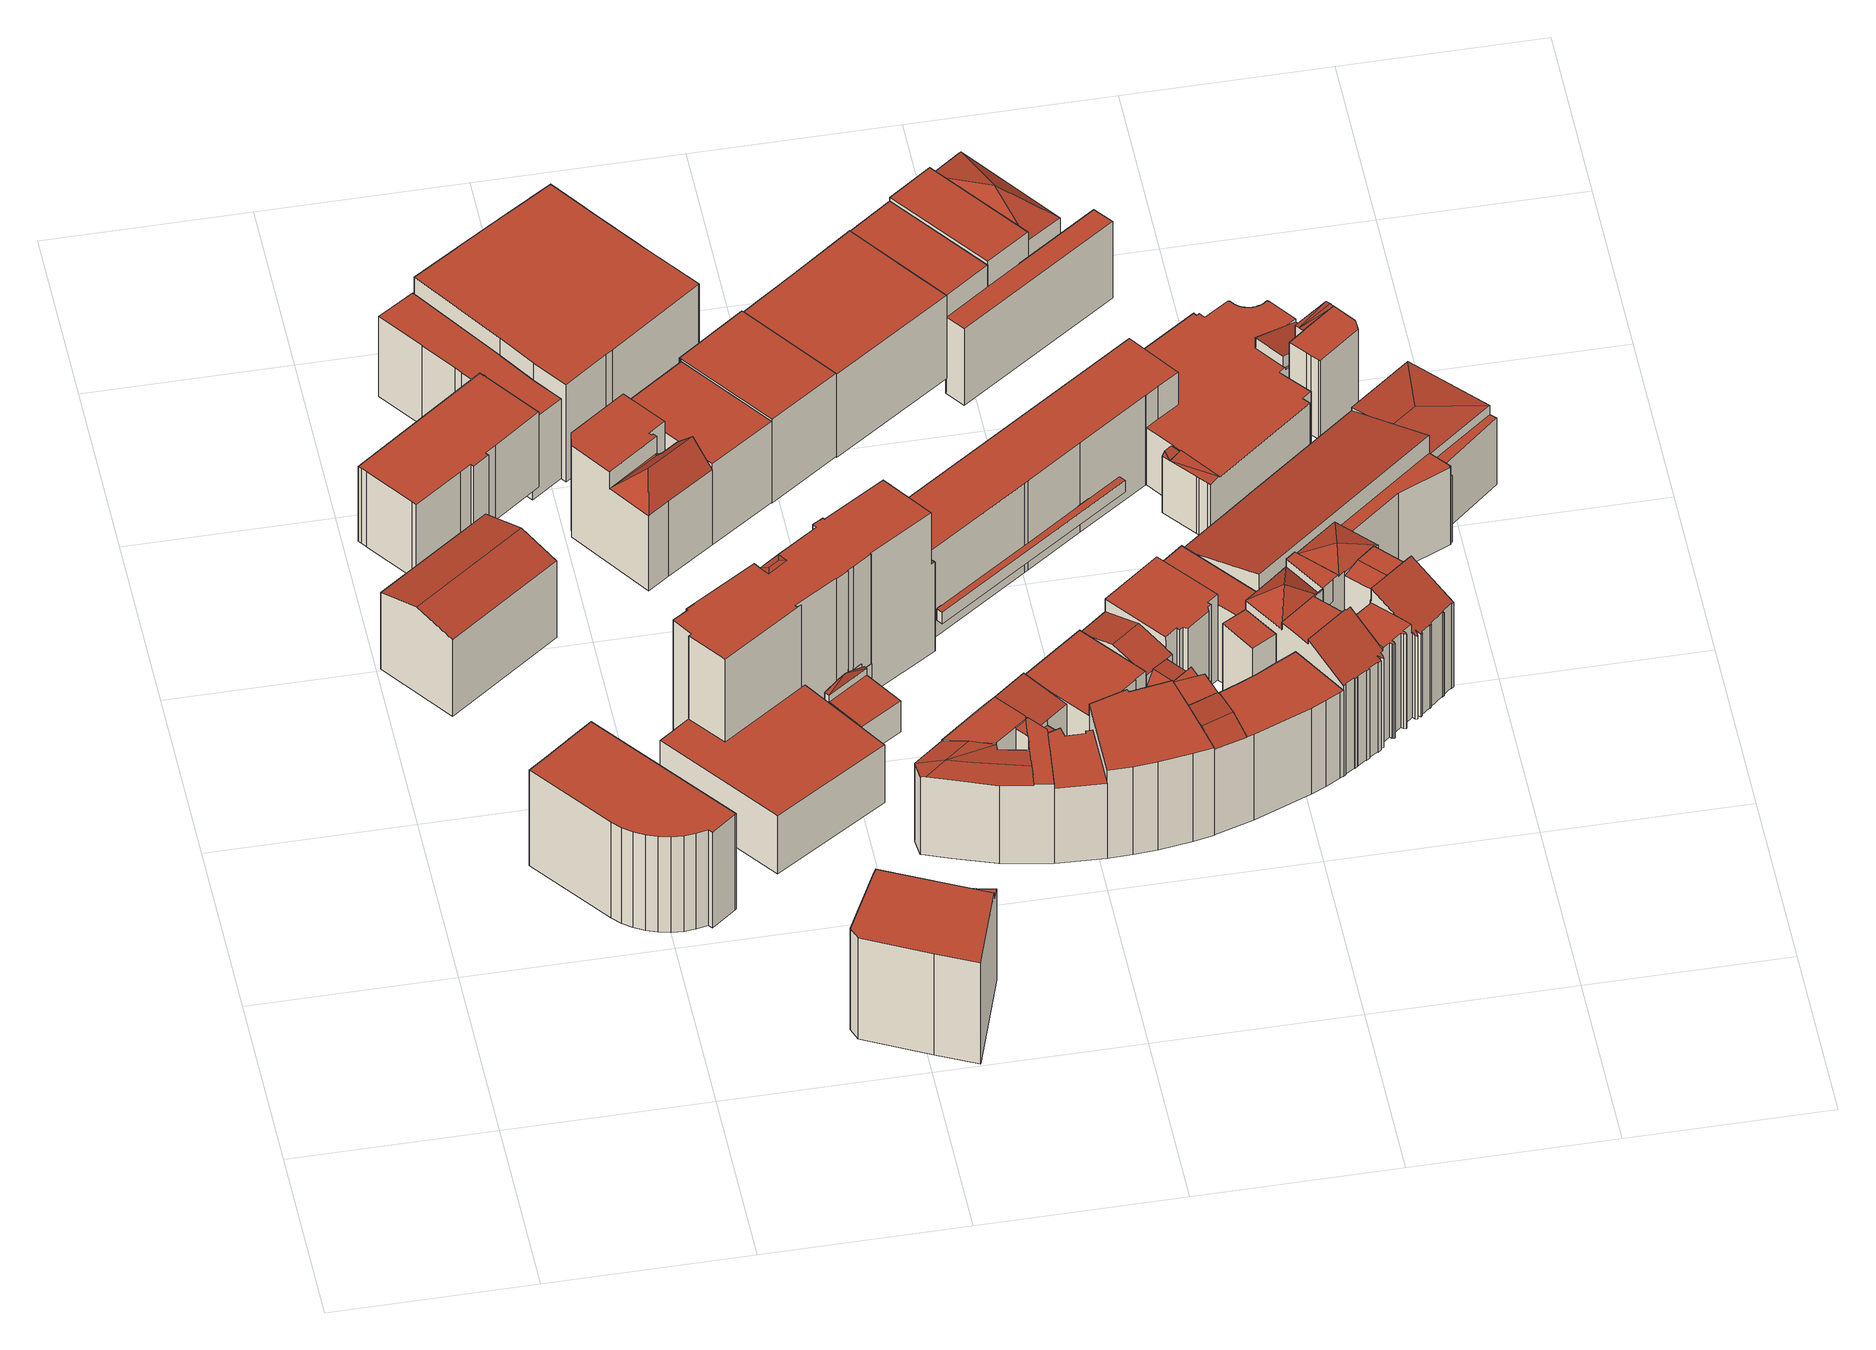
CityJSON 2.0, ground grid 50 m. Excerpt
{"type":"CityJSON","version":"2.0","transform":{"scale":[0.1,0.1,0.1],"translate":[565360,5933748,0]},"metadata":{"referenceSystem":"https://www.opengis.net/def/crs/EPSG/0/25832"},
"CityObjects":{
"building1":{"type":"Building","attributes":{"Gemeindeschluessel":"02000000","Geometrietyp2DReferenz":"3000","function":"31001_2010","roofType":"3100","measuredHeight":27.67,"storeysAboveGround":6},"geometry":[{"type":"MultiSurface","lod":"2","boundaries":[[[0,1,2,3]],[[4,5,1,0]],[[6,3,2,7]],[[8,5,4,9]],[[9,4,0,3,6]],[[7,2,1,5,8]],[[7,8,9,6]]],"semantics":{"surfaces":[{"type":"RoofSurface"},{"type":"WallSurface"},{"type":"GroundSurface"}],"values":[0,0,1,1,1,1,2]}}]},
"building2":{"type":"Building","attributes":{"Gemeindeschluessel":"02000000","Geometrietyp2DReferenz":"3000","function":"31001_2010","roofType":"1000","measuredHeight":30.71,"storeysAboveGround":7},"geometry":[{"type":"MultiSurface","lod":"2","boundaries":[[[10,11,12,13]],[[13,12,14,15]],[[15,14,16,17]],[[17,16,18,19]],[[20,21,22,23]],[[24,25,26,27]],[[27,26,28,29]],[[29,28,30,31]],[[31,30,32,33]],[[33,32,34,35]],[[35,34,36,37]],[[37,36,38,39]],[[39,38,40,41]],[[41,40,11,10]],[[21,20,19,18]],[[42,43,25,24]],[[23,22,43,42]],[[23,42,24,27,29,31,33,35,37,39,41,10,13,15,17,19,20]],[[43,22,21,18,16,14,12,11,40,38,36,34,32,30,28,26,25]]],"semantics":{"surfaces":[{"type":"WallSurface"},{"type":"GroundSurface"},{"type":"RoofSurface"}],"values":[0,0,0,0,0,0,0,0,0,0,0,0,0,0,0,0,0,1,2]}}]},
"building3":{"type":"Building","attributes":{"Gemeindeschluessel":"02000000","Geometrietyp2DReferenz":"3000","function":"31001_2010","roofType":"1000","measuredHeight":24.02,"storeysAboveGround":5},"geometry":[{"type":"MultiSurface","lod":"2","boundaries":[[[44,45,46,47]],[[47,46,48,49]],[[49,48,50,51]],[[51,50,52,53]],[[54,55,56,57]],[[57,56,58,59]],[[59,58,60,61]],[[62,63,64,65]],[[65,64,66,67]],[[67,66,68,69]],[[69,68,70,71]],[[72,73,74,75]],[[75,74,45,44]],[[55,54,53,52]],[[61,60,63,62]],[[71,70,76,77]],[[73,72,77,76]],[[77,72,75,44,47,49,51,53,54,57,59,61,62,65,67,69,71]],[[73,76,70,68,66,64,63,60,58,56,55,52,50,48,46,45,74]]],"semantics":{"surfaces":[{"type":"WallSurface"},{"type":"GroundSurface"},{"type":"RoofSurface"}],"values":[0,0,0,0,0,0,0,0,0,0,0,0,0,0,0,0,0,1,2]}}]},
"building4":{"type":"Building","attributes":{"Gemeindeschluessel":"02000000","Geometrietyp2DReferenz":"3000","function":"31001_2010","roofType":"1000","measuredHeight":25.73,"storeysAboveGround":5},"geometry":[{"type":"MultiSurface","lod":"2","boundaries":[[[78,79,80,81]],[[81,80,82,83]],[[84,85,86,87]],[[87,86,88,89]],[[89,88,90,91]],[[91,90,92,93]],[[94,95,96,97]],[[98,99,82,80,79,96,95,92,90,88,86,85]],[[100,101,84,87,89,91,93,94,97,78,81,83]],[[101,100,99,98]],[[84,101,98,85]],[[100,83,82,99]],[[78,97,96,79]],[[94,93,92,95]]],"semantics":{"surfaces":[{"type":"WallSurface"},{"type":"RoofSurface"},{"type":"GroundSurface"}],"values":[0,0,0,0,0,0,0,1,2,0,0,0,0,0]}}]},
"building5":{"type":"Building","attributes":{"Gemeindeschluessel":"02000000","Geometrietyp2DReferenz":"3000","function":"31001_2010","roofType":"1000","measuredHeight":32.48,"storeysAboveGround":8},"geometry":[{"type":"MultiSurface","lod":"2","boundaries":[[[102,103,104,105]],[[106,107,108,109]],[[110,111,112,113]],[[113,112,114,115]],[[116,117,118,119]],[[120,121,109,108,111,110]],[[122,102,105,123,116,119,120,110,113,115]],[[121,120,119,118]],[[117,116,123,124]],[[125,122,115,114]],[[123,105,104,107,106,124]],[[103,102,122,125]],[[117,124,106,109,121,118]],[[103,125,114,112,111,108,107,104]]],"semantics":{"surfaces":[{"type":"WallSurface"},{"type":"GroundSurface"},{"type":"RoofSurface"}],"values":[0,0,0,0,0,0,1,0,0,0,0,0,2,2]}}]},
"building6":{"type":"Building","attributes":{"Gemeindeschluessel":"02000000","Geometrietyp2DReferenz":"3000","function":"31001_2010","roofType":"1000","measuredHeight":30.63,"storeysAboveGround":7},"geometry":[{"type":"MultiSurface","lod":"2","boundaries":[[[126,127,128,129,130,131,132,133,134]],[[135,136,137]],[[138,139,140,141,142,143]],[[144,134,133,145]],[[145,133,132,146]],[[146,132,131,147]],[[147,131,130,148]],[[148,130,129,149]],[[149,129,128,150]],[[142,127,126,143]],[[151,152,153,154]],[[154,153,155,156]],[[157,158,135,159]],[[160,141,140,161]],[[159,135,137,138,143,126,134,144]],[[157,159,144,145,146,147,148,149,150,160,161,151,154,156,162]],[[162,156,155,163,164]],[[158,157,162,164]],[[151,161,140,139,152]],[[160,150,128,127,142,141]],[[136,135,158,164,163]],[[136,163,155,153,152,139,138,137]]],"semantics":{"surfaces":[{"type":"RoofSurface"},{"type":"WallSurface"},{"type":"GroundSurface"}],"values":[0,0,0,1,1,1,1,1,1,1,1,1,1,1,1,2,1,1,1,1,0,0]}}]},
"building7":{"type":"Building","attributes":{"Gemeindeschluessel":"02000000","Geometrietyp2DReferenz":"3000","function":"31001_2010","roofType":"1000","measuredHeight":31.27,"storeysAboveGround":7},"geometry":[{"type":"MultiSurface","lod":"2","boundaries":[[[165,166,167,168]],[[168,167,169,170]],[[170,169,171,172]],[[172,171,173,174]],[[174,173,175,176]],[[176,175,177,178]],[[179,180,181,182]],[[182,181,183,184]],[[81,185,186,78]],[[97,187,188,189]],[[190,191,192,193]],[[186,185,183,181,180,192,191,177,175,173,171,169,167,166,188,187]],[[179,182,184,81,78,97,189,165,168,170,172,174,176,178,190,193]],[[179,193,192,180]],[[97,78,186,187]],[[81,184,183,185]],[[190,178,177,191]],[[165,189,188,166]]],"semantics":{"surfaces":[{"type":"WallSurface"},{"type":"RoofSurface"},{"type":"GroundSurface"}],"values":[0,0,0,0,0,0,0,0,0,0,0,1,2,0,0,0,0,0]}}]},
"building8":{"type":"Building","attributes":{"Gemeindeschluessel":"02000000","Geometrietyp2DReferenz":"3000","function":"51009_1610","roofType":"1000","measuredHeight":18.3},"geometry":[{"type":"MultiSurface","lod":"2","boundaries":[[[194,195,196,197]],[[198,199,200,201]],[[198,197,196,199]],[[199,196,195,200]],[[200,195,194,201]],[[201,194,197,198]]],"semantics":{"surfaces":[{"type":"RoofSurface"},{"type":"GroundSurface"},{"type":"WallSurface"}],"values":[0,1,2,2,2,2]}}]},
"building9":{"type":"Building","attributes":{"Gemeindeschluessel":"02000000","Geometrietyp2DReferenz":"3000","function":"31001_2050","roofType":"1000","measuredHeight":26.12,"storeysAboveGround":8},"geometry":[{"type":"MultiSurface","lod":"2","boundaries":[[[202,203,204,162]],[[162,204,205,146]],[[203,202,206,207]],[[207,206,146,205]],[[146,206,202,162]],[[207,205,204,203]]],"semantics":{"surfaces":[{"type":"WallSurface"},{"type":"GroundSurface"},{"type":"RoofSurface"}],"values":[0,0,0,0,1,2]}}]},
"building10":{"type":"Building","attributes":{"Gemeindeschluessel":"02000000","Geometrietyp2DReferenz":"3000","function":"31001_2010","roofType":"3100","measuredHeight":25.47,"storeysAboveGround":6},"geometry":[{"type":"MultiSurface","lod":"2","boundaries":[[[208,209,210,211]],[[210,212,213,214,211]],[[215,216,212,210]],[[217,218,215]],[[219,220,221,222]],[[223,224,221]],[[225,208,211,226]],[[218,227,228,215]],[[215,228,216]],[[213,229,214]],[[230,231,232,233]],[[224,234,235,221]],[[221,235,236,222]],[[237,238,239]],[[220,240,235,221]],[[221,235,241,223]],[[222,236,242,219]],[[243,244,245,246,241,235,240,247,248,249,250,251,252,239,238]],[[211,214,229,253,254,255,256,257,226]],[[232,258,259,249,248,247,260,261,262,263,233]],[[264,265,266,267,268,269,270,225,226,257,256,255,271,272,273],[274,275,276,277,230,233,263,262,261,260]],[[278,279,251,258,259,258,232,231,217,215,210]],[[213,280,216,228,227,242,236,235,234,254,253,229]],[[270,269,268,281,282,209,208,225]],[[234,224,223,241,246,273,272,271,255,254]],[[266,265,264,273,246,245,244,243]],[[218,276,275,219,242,227]],[[274,260,247,240,220,219,275]],[[250,249,259,258,251]],[[230,277,276,218,217,231]],[[267,266,243,238,237,281,268]],[[252,251,279,239]],[[212,216,280,213]],[[282,281,237,239,279,278,210,209]]],"semantics":{"surfaces":[{"type":"RoofSurface"},{"type":"WallSurface"},{"type":"GroundSurface"}],"values":[0,0,0,0,0,0,1,1,1,1,1,1,1,1,1,1,1,0,1,1,2,0,0,1,1,1,1,1,1,1,1,1,1,0]}}]},
"building11":{"type":"Building","attributes":{"Gemeindeschluessel":"02000000","Geometrietyp2DReferenz":"3000","function":"31001_2010","roofType":"1000","measuredHeight":26.71,"storeysAboveGround":7},"geometry":[{"type":"MultiSurface","lod":"2","boundaries":[[[283,284,285,286]],[[286,285,287,288]],[[289,290,291,292]],[[292,291,293,294]],[[294,293,295,296]],[[296,295,284,283]],[[297,298,290,289]],[[298,297,288,287]],[[288,297,289,292,294,296,283,286]],[[298,287,285,284,295,293,291,290]]],"semantics":{"surfaces":[{"type":"WallSurface"},{"type":"GroundSurface"},{"type":"RoofSurface"}],"values":[0,0,0,0,0,0,0,0,1,2]}}]},
"building12":{"type":"Building","attributes":{"Gemeindeschluessel":"02000000","Geometrietyp2DReferenz":"3000","function":"31001_2070","roofType":"1000","measuredHeight":45.3,"storeysAboveGround":9},"geometry":[{"type":"MultiSurface","lod":"2","boundaries":[[[299,300,301,302]],[[303,299,302]],[[304,300,299,303]],[[304,301,300]],[[305,306,307,308]],[[309,306,305]],[[310,307,306,311,312,313]],[[309,314,311,306]],[[315,316,317]],[[318,316,315]],[[319,320,321,322]],[[323,324,325,326]],[[327,328,329,330]],[[330,329,331,332]],[[332,331,333,334]],[[321,335,302,322]],[[336,337,338,339]],[[340,341,342,343]],[[343,342,344,345]],[[312,346,347,313]],[[348,309,305,349]],[[350,311,314,351]],[[326,316,318,323]],[[352,353,354,355]],[[355,354,356,357]],[[358,359,360,361]],[[361,360,362,363]],[[363,362,364,365]],[[365,364,366,367]],[[367,366,368,369]],[[369,368,370,371]],[[372,373,374,375]],[[375,374,376,377]],[[319,378,379,320]],[[380,381,382,383]],[[383,382,384,385]],[[386,387,388,389]],[[390,391,392,393]],[[394,324,323,318,315,317,395,396,397]],[[398,399,400,384,382,381,401,370,368,366,364,362,360,359,402,356,354,353]],[[403,380,383,385,404,394,397,350,351,405,406,407,408,409,336,339,392,391,386,389,410,327,330,332,334,372,375,377,411,352,355,357,412,358,361,363,365,367,369,371]],[[413,344,342,341,338,337,414,347,346,396,395,415,416,417,418,376,374,373,379,378,301,304,303,302,335,333,331,329,328]],[[390,393,340,343,345,388,387]],[[388,345,344,413,410,389]],[[372,334,333,335,321,320,379,373]],[[413,328,327,410]],[[414,337,336,409]],[[350,397,396,346,312,311]],[[376,418,399,398,411,377]],[[418,417,400,399]],[[417,416,404,385,384,400]],[[358,412,402,359]],[[380,403,401,381]],[[403,371,370,401]],[[352,411,398,353]],[[412,357,356,402]],[[394,404,416,415,325,324]],[[419,406,405,420]],[[405,351,314,309,348,420]],[[407,406,419,349,305,308]],[[408,407,308,307,310]],[[409,408,310,313,347,414]],[[415,395,317,316,326,325]],[[319,322,302,301,378]],[[390,387,386,391]],[[392,339,338,341,340,393]],[[419,420,348,349]]],"semantics":{"surfaces":[{"type":"RoofSurface"},{"type":"WallSurface"},{"type":"GroundSurface"}],"values":[0,0,0,0,0,0,0,0,0,0,0,0,1,1,1,1,1,1,1,1,1,1,1,1,1,1,1,1,1,1,1,1,1,1,1,1,1,1,1,0,2,0,0,1,1,1,1,1,1,1,1,1,1,1,1,1,1,1,1,1,1,1,1,1,1,1,0]}}]},
"building13":{"type":"Building","attributes":{"Gemeindeschluessel":"02000000","Geometrietyp2DReferenz":"3000","function":"31001_2010","roofType":"1000","measuredHeight":25.3,"storeysAboveGround":8},"geometry":[{"type":"MultiSurface","lod":"2","boundaries":[[[421,422,423,424]],[[425,426,427,428]],[[428,427,422,429]],[[430,431,432,273]],[[433,430,273,255,425,428,429]],[[431,430,433,434]],[[255,273,432,424,423,254]],[[433,429,422,421,434]],[[426,425,255,254]],[[431,434,421,424,432]],[[426,254,423,422,427]]],"semantics":{"surfaces":[{"type":"WallSurface"},{"type":"GroundSurface"},{"type":"RoofSurface"}],"values":[0,0,0,0,1,0,0,0,0,2,2]}}]},
"building14":{"type":"Building","attributes":{"Gemeindeschluessel":"02000000","Geometrietyp2DReferenz":"3000","function":"31001_2010","roofType":"1000","measuredHeight":24.08,"storeysAboveGround":6},"geometry":[{"type":"MultiSurface","lod":"2","boundaries":[[[273,435,436,430]],[[437,438,439,440]],[[440,439,441,442]],[[266,273,430,443,437,440,442,444]],[[445,441,439,438,446,436,435,447]],[[446,438,437,443]],[[445,447,266,444]],[[441,445,444,442]],[[436,446,443,430]],[[447,435,273,266]]],"semantics":{"surfaces":[{"type":"WallSurface"},{"type":"GroundSurface"},{"type":"RoofSurface"}],"values":[0,0,0,1,2,0,0,0,0,0]}}]},
"building15":{"type":"Building","attributes":{"Gemeindeschluessel":"02000000","Geometrietyp2DReferenz":"3000","function":"31001_2010","roofType":"1000","measuredHeight":24.35,"storeysAboveGround":7},"geometry":[{"type":"MultiSurface","lod":"2","boundaries":[[[448,449,450,451]],[[451,450,452,453]],[[454,455,456,457]],[[454,457,458,425,448,451,453,459]],[[449,448,425,460]],[[455,454,459,461]],[[459,453,452,462,463,461]],[[460,425,458,464]],[[458,457,456,465,466,464]],[[463,462,466,465]],[[463,465,456,455,461]],[[466,462,452,450,449,460,464]]],"semantics":{"surfaces":[{"type":"WallSurface"},{"type":"GroundSurface"},{"type":"RoofSurface"}],"values":[0,0,0,1,0,0,0,0,0,0,2,2]}}]},
"building16":{"type":"Building","attributes":{"Gemeindeschluessel":"02000000","Geometrietyp2DReferenz":"3000","function":"31001_2010","roofType":"1000","measuredHeight":28.16,"storeysAboveGround":6},"geometry":[{"type":"MultiSurface","lod":"2","boundaries":[[[458,467,468,457]],[[457,468,469,470]],[[470,469,471,472]],[[472,471,473,474]],[[474,473,475,476]],[[476,475,477,478]],[[478,477,479,480]],[[480,479,481,482]],[[444,483,467,458]],[[482,481,483,444]],[[482,444,458,457,470,472,474,476,478,480]],[[483,481,479,477,475,473,471,469,468,467]]],"semantics":{"surfaces":[{"type":"WallSurface"},{"type":"GroundSurface"},{"type":"RoofSurface"}],"values":[0,0,0,0,0,0,0,0,0,0,1,2]}}]},
"building17":{"type":"Building","attributes":{"Gemeindeschluessel":"02000000","Geometrietyp2DReferenz":"3000","function":"31001_2010","roofType":"1000","measuredHeight":26.66,"storeysAboveGround":7},"geometry":[{"type":"MultiSurface","lod":"2","boundaries":[[[288,484,485,486]],[[487,488,489,490]],[[490,489,491,492]],[[492,491,493,494]],[[494,493,484,288]],[[495,496,497,498]],[[496,495,486,485]],[[488,487,498,497]],[[498,487,490,492,494,288,486,495]],[[488,497,496,485,484,493,491,489]]],"semantics":{"surfaces":[{"type":"WallSurface"},{"type":"GroundSurface"},{"type":"RoofSurface"}],"values":[0,0,0,0,0,0,0,0,1,2]}}]},
"building18":{"type":"Building","attributes":{"Gemeindeschluessel":"02000000","Geometrietyp2DReferenz":"3000","function":"51009_1610","roofType":"1000","measuredHeight":3.8},"geometry":[{"type":"MultiSurface","lod":"2","boundaries":[[[499,500,501,502]],[[503,504,505,506]],[[503,502,501,504]],[[504,501,500,505]],[[505,500,499,506]],[[503,506,499,502]]],"semantics":{"surfaces":[{"type":"RoofSurface"},{"type":"GroundSurface"},{"type":"WallSurface"}],"values":[0,1,2,2,2,2]}}]},
"building19":{"type":"Building","attributes":{"Gemeindeschluessel":"02000000","Geometrietyp2DReferenz":"3000","function":"31001_2010","roofType":"1000","measuredHeight":28.39,"storeysAboveGround":7},"geometry":[{"type":"MultiSurface","lod":"2","boundaries":[[[507,508,509,510]],[[511,512,513,514]],[[515,516,517,518,519,520,521,522]],[[523,524,525,517,516]],[[526,507,510,527]],[[507,514,513,508]],[[521,512,511,522]],[[528,529,530,531]],[[532,533,534,535]],[[535,534,536,537]],[[537,536,538,539]],[[539,538,540,541]],[[524,542,525]],[[518,543,519]],[[544,545,546,547]],[[547,546,548,549]],[[550,551,545,544]],[[531,530,552,553]],[[553,552,554,555]],[[555,554,556,557]],[[558,559,560,550,544,547,549,561,562,563,528,531,553,555,557,532,535,537,539,541]],[[551,550,560,507,526]],[[563,562,509,508,513,512,521,520]],[[560,559,515,522,511,514,507]],[[533,532,557,556]],[[558,541,540,542,524,523]],[[559,558,523,516,515]],[[518,517,525]],[[528,563,520,519,543,529]],[[562,561,527,510,509]],[[527,561,549,548]],[[518,525,542,540,538,536,534,533,556,554,552,530,529,543]],[[548,546,545,551,526,527]]],"semantics":{"surfaces":[{"type":"RoofSurface"},{"type":"WallSurface"},{"type":"GroundSurface"}],"values":[0,0,0,0,1,1,1,1,1,1,1,1,1,1,1,1,1,1,1,1,2,1,1,1,1,1,1,1,1,1,1,0,0]}}]},
"building20":{"type":"Building","attributes":{"Gemeindeschluessel":"02000000","Geometrietyp2DReferenz":"3000","function":"31001_2010","roofType":"1000","measuredHeight":27.38,"storeysAboveGround":6},"geometry":[{"type":"MultiSurface","lod":"2","boundaries":[[[564,565,566,567]],[[568,569,570,571,572,573,566,565]],[[574,575,576,577,578,579,580,581,582,583,584,585]],[[586,587,588,569,589]],[[587,590,591,588]],[[590,592,593,594,570,591]],[[594,571,570]],[[569,568,589]],[[595,584,583,596]],[[597,582,581,598]],[[598,581,580,599]],[[599,580,579,600]],[[600,579,578,601]],[[601,578,577,602]],[[602,577,576,603]],[[603,576,575,604]],[[605,593,592,562]],[[606,607,608,609]],[[609,608,610,611]],[[561,586,589,568,565,564,612]],[[612,564,567,585,584,595,613,614]],[[615,597,598,599,600,601,602,603,604,616,605,562,561,612,614,606,609,611]],[[570,569,588,591]],[[561,562,592,590,587,586]],[[596,615,611,610]],[[607,606,614,613]],[[574,585,567,566,573]],[[597,615,596,583,582]],[[605,616,572,571,594,593]],[[616,604,575,574,573,572]],[[607,613,595,596,610,608]]],"semantics":{"surfaces":[{"type":"RoofSurface"},{"type":"WallSurface"},{"type":"GroundSurface"}],"values":[0,0,0,0,0,0,1,1,1,1,1,1,1,1,1,1,1,1,1,1,1,2,1,1,1,1,1,1,1,1,0]}}]},
"building21":{"type":"Building","attributes":{"Gemeindeschluessel":"02000000","Geometrietyp2DReferenz":"3000","function":"31001_2010","roofType":"1000","measuredHeight":26.67,"storeysAboveGround":7},"geometry":[{"type":"MultiSurface","lod":"2","boundaries":[[[498,497,617,618]],[[618,617,619,620]],[[492,491,489,490]],[[490,489,488,487]],[[487,488,497,498]],[[620,619,491,492]],[[620,492,490,487,498,618]],[[491,619,617,497,488,489]]],"semantics":{"surfaces":[{"type":"WallSurface"},{"type":"GroundSurface"},{"type":"RoofSurface"}],"values":[0,0,0,0,0,0,1,2]}}]},
"building22":{"type":"Building","attributes":{"Gemeindeschluessel":"02000000","Geometrietyp2DReferenz":"3000","function":"31001_2010","roofType":"1000","measuredHeight":27.56,"storeysAboveGround":6},"geometry":[{"type":"MultiSurface","lod":"2","boundaries":[[[621,622,623,624]],[[625,626,627,628]],[[625,624,623,626]],[[626,623,622,627]],[[627,622,621,628]],[[628,621,624,625]]],"semantics":{"surfaces":[{"type":"RoofSurface"},{"type":"GroundSurface"},{"type":"WallSurface"}],"values":[0,1,2,2,2,2]}}]},
"building23":{"type":"Building","attributes":{"Gemeindeschluessel":"02000000","Geometrietyp2DReferenz":"3000","function":"31001_2010","roofType":"1000","measuredHeight":27.73,"storeysAboveGround":7},"geometry":[{"type":"MultiSurface","lod":"2","boundaries":[[[629,630,631,620]],[[620,631,632,618]],[[630,629,633,634]],[[634,633,618,632]],[[618,633,629,620]],[[634,632,631,630]]],"semantics":{"surfaces":[{"type":"WallSurface"},{"type":"GroundSurface"},{"type":"RoofSurface"}],"values":[0,0,0,0,1,2]}}]},
"building24":{"type":"Building","attributes":{"Gemeindeschluessel":"02000000","Geometrietyp2DReferenz":"3000","function":"51009_1610","roofType":"1000","measuredHeight":24.78},"geometry":[{"type":"MultiSurface","lod":"2","boundaries":[[[635,636,637,638]],[[638,637,639,640]],[[641,642,636,635]],[[640,639,642,641]],[[640,641,635,638]],[[642,639,637,636]]],"semantics":{"surfaces":[{"type":"WallSurface"},{"type":"GroundSurface"},{"type":"RoofSurface"}],"values":[0,0,0,0,1,2]}}]},
"building25":{"type":"Building","attributes":{"Gemeindeschluessel":"02000000","Geometrietyp2DReferenz":"3000","function":"31001_2010","roofType":"3500","measuredHeight":28.54,"storeysAboveGround":7},"geometry":[{"type":"MultiSurface","lod":"2","boundaries":[[[643,644,645,646,647,648]],[[646,645,649]],[[650,648,647,651]],[[652,653,651,647,646,649]],[[654,655,656,650,651,653]],[[644,643,656,655,657]],[[657,655,654,658,659]],[[650,656,643,648]],[[658,654,653,652]],[[658,652,649,645,659]],[[657,659,645,644]]],"semantics":{"surfaces":[{"type":"RoofSurface"},{"type":"WallSurface"},{"type":"GroundSurface"}],"values":[0,0,1,1,2,1,1,1,1,0,0]}}]},
"building26":{"type":"Building","attributes":{"Gemeindeschluessel":"02000000","Geometrietyp2DReferenz":"3000","function":"31001_2010","roofType":"1000","measuredHeight":35.37,"storeysAboveGround":8},"geometry":[{"type":"MultiSurface","lod":"2","boundaries":[[[660,661,662,663]],[[664,665,660,663]],[[666,667,660,665]],[[668,669,670,671,672,673,674]],[[667,675,661,660]],[[676,677,678,679,680,681,682,683,684,685,686,687,688,689,690,691,692,693,694,695,696,697,698,699,700,701]],[[673,702,703,704,705]],[[706,707,708,709,710]],[[708,711,709]],[[712,713,714,715,716,717,718,719,708,707]],[[697,720,721,722,723,724,725,726,727,728,729,730,731,732,733,734,735,736,737]],[[719,711,708]],[[738,739,740,741,742,714,743]],[[741,744,745,742]],[[734,746,747,748,749,750,751,752,753,754,755,756,757,758,759,760,761,762,763,764,765,766,767,768,769,770]],[[744,771,772,717,745]],[[773,774,775]],[[776,777,778]],[[779,663,662,780]],[[666,674,673,667]],[[775,667,673,672,773]],[[669,701,700,670]],[[737,698,697]],[[781,695,694,782]],[[782,694,693,783]],[[783,693,692,784]],[[784,692,691,785]],[[785,691,690,786]],[[786,690,689,787]],[[787,689,688,788]],[[788,688,687,789]],[[789,687,686,790]],[[790,686,685,791]],[[791,685,684,792]],[[792,684,683,793]],[[793,683,682,794]],[[794,682,681,795]],[[795,681,680,796]],[[796,680,679,797]],[[797,679,678,798]],[[798,678,677,799]],[[799,677,676,800]],[[710,704,703,706]],[[774,702,673,667,775]],[[667,673,705,675]],[[772,718,717]],[[714,713,743]],[[778,736,735,776]],[[734,733,746]],[[801,732,731,802]],[[802,731,730,803]],[[803,730,729,804]],[[804,729,728,805]],[[805,728,727,806]],[[806,727,726,807]],[[807,726,725,808]],[[808,725,724,809]],[[809,724,723,810]],[[810,723,722,811]],[[811,722,721,812]],[[696,720,697]],[[813,766,765,814]],[[814,765,764,815]],[[815,764,763,816]],[[816,763,762,817]],[[817,762,761,818]],[[818,761,760,819]],[[819,760,759,820]],[[820,759,758,821]],[[821,758,757,822]],[[822,757,756,823]],[[823,756,755,824]],[[824,755,754,825]],[[825,754,753,826]],[[826,753,752,827]],[[827,752,751,828]],[[828,751,750,829]],[[829,750,749,830]],[[830,749,748,831]],[[831,748,747,832]],[[833,834,835,836,837,800,676,701,669,668,674,666,665,664,663,779]],[[699,698,737,736,778,777,739,738,838,839,840,841,842]],[[719,718,772,771,767,766,813,843,844,845,846,711]],[[847,848,849,850,851,852,712,707,706,703,702,774,773,672,671]],[[662,661,675,705,704,710,709,711,846,853,854,855,856,780]],[[814,815,816,817,818,819,820,821,822,823,824,825,826,827,828,829,830,831,832,857,801,802,803,804,805,806,807,808,809,810,811,812,858,781,782,783,784,785,786,787,788,789,790,791,792,793,794,795,796,797,798,799,800,837,836,835,834,833,779,780,856,855,854,853,846,845,844,843,813],[859,852,851,850,849,848,847,860,842,841,840,839,838]],[[742,745,717,716,715,714]],[[770,769,768,767,771,744,741,740]],[[776,735,734,770,740,739,777]],[[801,857,832,747,746,733,732]],[[859,838,738,743,713,712,852]],[[781,858,812,721,720,696,695]],[[670,700,699,842,860,847,671]]],"semantics":{"surfaces":[{"type":"RoofSurface"},{"type":"WallSurface"},{"type":"GroundSurface"}],"values":[0,0,0,0,0,0,0,0,0,0,0,0,0,0,0,0,0,0,1,1,1,1,1,1,1,1,1,1,1,1,1,1,1,1,1,1,1,1,1,1,1,1,1,1,1,1,1,1,1,1,1,1,1,1,1,1,1,1,1,1,1,1,1,1,1,1,1,1,1,1,1,1,1,1,1,1,1,1,1,1,1,1,1,1,1,2,1,1,1,1,1,1,1]}}]},
"building27":{"type":"Building","attributes":{"name":"Hamburg School of Business Administration","Gemeindeschluessel":"02000000","Geometrietyp2DReferenz":"3000","function":"31001_2020","roofType":"1000","measuredHeight":21.68,"storeysAboveGround":7},"geometry":[{"type":"MultiSurface","lod":"2","boundaries":[[[861,862,863]],[[861,864,865,866,862]],[[867,868,869,870,871]],[[872,873,874,875,868,867]],[[865,876,866]],[[877,878,879,880,881,882,883]],[[884,885,886,887]],[[888,889,890,891]],[[891,890,892,893]],[[893,892,894,895]],[[895,894,896,897]],[[363,898,899,361]],[[865,900,901,876]],[[902,903,898,363]],[[864,871,870,900,865]],[[900,870,869,904]],[[905,875,874,906]],[[906,874,873,907]],[[907,873,872,908]],[[886,909,910,887]],[[911,912,913,914]],[[914,913,915,916]],[[916,915,917,918]],[[918,917,919,920]],[[920,919,921,922]],[[922,921,923,924]],[[925,926,927,928]],[[928,927,929,930]],[[930,929,931,932]],[[932,931,933,934]],[[934,933,935,936]],[[936,935,937,938]],[[938,937,939,940]],[[940,939,941,942]],[[942,941,943,944]],[[944,943,945,946]],[[946,945,947,948]],[[948,947,949,950]],[[950,949,951,952]],[[952,951,953,954]],[[954,953,955,956]],[[956,955,957,958]],[[958,957,959,960]],[[960,959,961,962]],[[962,961,963,964]],[[881,965,882]],[[966,883,882]],[[967,880,879,968]],[[885,878,877,909,886]],[[909,877,883,966]],[[969,970,971,972]],[[972,971,973,974]],[[974,973,975,976]],[[976,975,977,978]],[[978,977,979,980]],[[980,979,981,982]],[[983,899,898,903,901,900,904,923,921,919,917,915,913,912,910,909,966,882,965,981,979,977,975,973,971,970,963,961,959,957,955,953,951,949,947,945,943,941,939,937,935,933,931,929,927,926,984,896,894,892,890,889,985]],[[986,863,862,866,876,901,903,902]],[[908,872,867,871,864,861,863,986]],[[924,923,904,869,868,875,905]],[[987,911,914,916,918,920,922,924,905,906,907,908,986,902,363,361,358,412,888,891,893,895,897,988,925,928,930,932,934,936,938,940,942,944,946,948,950,952,954,956,958,960,962,964,969,972,974,976,978,980,982,967,968]],[[412,358,983,985]],[[911,987,884,887,910,912]],[[967,982,981,965,881,880]],[[987,968,879,878,885,884]],[[969,964,963,970]],[[358,361,899,983]],[[925,988,984,926]],[[988,897,896,984]],[[888,412,985,889]]],"semantics":{"surfaces":[{"type":"RoofSurface"},{"type":"WallSurface"},{"type":"GroundSurface"}],"values":[0,0,0,0,0,0,0,1,1,1,1,1,1,1,1,1,1,1,1,1,1,1,1,1,1,1,1,1,1,1,1,1,1,1,1,1,1,1,1,1,1,1,1,1,1,1,1,1,1,1,1,1,1,1,1,1,0,1,1,1,2,1,1,1,1,1,1,1,1,1]}}]},
"building28":{"type":"Building","attributes":{"Gemeindeschluessel":"02000000","Geometrietyp2DReferenz":"3000","function":"31001_2010","roofType":"2100","measuredHeight":30.41,"storeysAboveGround":6},"geometry":[{"type":"MultiSurface","lod":"2","boundaries":[[[989,990,991,992,993,994,995]],[[989,996,997,998,999]],[[1000,1001,1002,997,996]],[[1002,1003,998,997]],[[614,993,992,1004]],[[1004,992,991,1005]],[[1006,995,994,1007]],[[989,999,990]],[[1008,1001,1000,1009]],[[1010,1011,1012,1013]],[[1013,1012,1014,1015]],[[1016,1017,1018,1019]],[[1020,1021,1009,1000,996,989,995,1006]],[[1022,1016,1019,1023,606,614,1004,1005,1024,1010,1013,1015]],[[1024,1005,991,990,999,998,1003]],[[1010,1024,1003,1002,1001,1008,1011]],[[1016,1022,1025,1021,1020,1017]],[[1025,1022,1015,1014]],[[1026,606,1023,1027]],[[1027,1023,1019,1018]],[[614,606,1026,1007,994,993]],[[1025,1014,1012,1011,1008,1009,1021]],[[1027,1018,1017,1020,1006,1007,1026]]],"semantics":{"surfaces":[{"type":"RoofSurface"},{"type":"WallSurface"},{"type":"GroundSurface"}],"values":[0,0,0,0,1,1,1,1,1,1,1,1,1,2,1,1,1,1,1,1,1,0,0]}}]},
"building29":{"type":"Building","attributes":{"Gemeindeschluessel":"02000000","Geometrietyp2DReferenz":"3000","function":"31001_2010","roofType":"1000","measuredHeight":25.4,"storeysAboveGround":7},"geometry":[{"type":"MultiSurface","lod":"2","boundaries":[[[1028,1029,1030]],[[1031,1032,1033,1030,1029]],[[1034,1032,1031]],[[1035,1034,1031]],[[1036,1037,1038,1039]],[[1039,1038,1040,1041]],[[1041,1040,1042,1043]],[[1043,1042,1044,1045]],[[1035,1046,1047,1034]],[[1048,1049,1050,1051]],[[1036,1039,1041,1043,1045,1052,1053,1054,1048,1051]],[[1053,1052,1055,1046,1035,1031,1029,1028]],[[1054,1053,1028,1030,1033]],[[1048,1054,1033,1032,1034,1047,1049]],[[1037,1036,1051,1050]],[[1055,1052,1045,1044]],[[1055,1044,1042,1040,1038,1037,1050,1049,1047,1046]]],"semantics":{"surfaces":[{"type":"RoofSurface"},{"type":"WallSurface"},{"type":"GroundSurface"}],"values":[0,0,0,0,1,1,1,1,1,1,2,1,1,1,1,1,0]}}]}
},
"vertices":[
[66,1362,339],[346,1566,339],[281,1656,308],[0,1452,308],[132,1272,308],[412,1477,308],[0,1452,62],[281,1656,62],[412,1477,62],[132,1272,62],
[224,823,8],[224,823,315],[271,858,315],[271,858,8],[328,902,315],[328,902,8],[331,904,315],[331,904,8],[391,950,315],[391,950,8],[660,598,8],[660,598,315],[657,596,315],[657,596,8],[588,559,8],[588,559,315],[559,552,315],[559,552,8],[530,550,315],[530,550,8],[501,552,315],[501,552,8],[472,559,315],[472,559,8],[445,569,315],[445,569,8],[419,584,315],[419,584,8],[396,602,315],[396,602,8],[376,623,315],[376,623,8],[596,549,8],[596,549,315],
[26,1863,64],[26,1863,305],[353,2105,305],[353,2105,64],[360,2096,305],[360,2096,64],[361,2097,305],[361,2097,64],[366,2089,305],[366,2089,64],[461,1958,64],[461,1958,305],[345,1871,305],[345,1871,64],[318,1851,305],[318,1851,64],[324,1843,305],[324,1843,64],[284,1814,64],[284,1814,305],[278,1821,305],[278,1821,64],[251,1802,305],[251,1802,64],[132,1717,305],[132,1717,64],[125,1727,305],[125,1727,64],[42,1841,64],[42,1841,305],[32,1854,305],[32,1854,64],[41,1841,305],[41,1841,64],
[416,2190,9],[416,2190,266],[475,2099,266],[475,2099,9],[527,2028,266],[527,2028,9],[319,2154,9],[319,2154,266],[308,2170,266],[308,2170,9],[248,2254,266],[248,2254,9],[248,2255,266],[248,2255,9],[168,2365,266],[168,2365,9],[258,2424,9],[258,2424,266],[261,2420,266],[261,2420,9],[366,2089,266],[450,1973,266],[450,1973,9],[366,2089,9],
[919,318,8],[919,318,333],[924,328,333],[924,328,8],[935,347,300],[935,347,333],[1185,222,333],[1185,222,300],[1113,7,8],[1113,7,333],[1014,54,333],[1014,54,8],[854,137,333],[854,137,8],[1028,315,8],[1028,315,300],[1109,285,300],[1109,285,8],[1199,265,8],[1199,265,300],[843,171,8],[942,361,8],[942,361,300],[843,171,333],
[575,1691,354],[701,1783,354],[695,1792,354],[690,1789,354],[685,1796,354],[728,1827,354],[651,1931,354],[512,1830,354],[506,1790,354],[645,1588,301],[661,1674,365],[575,1690,301],[575,1690,300],[699,1776,300],[698,1778,300],[703,1781,300],[701,1783,300],[575,1691,300],[506,1790,59],[512,1830,59],[651,1931,59],[728,1827,59],[685,1796,59],[690,1789,59],[695,1792,59],[703,1771,59],[703,1771,308],[712,1769,314],[712,1769,59],[751,1795,315],[751,1795,59],[698,1625,59],[698,1625,301],[645,1588,59],[703,1781,59],[698,1778,59],[815,1706,59],[779,1756,365],[815,1706,301],
[508,2582,9],[508,2582,321],[617,2653,321],[617,2653,9],[621,2655,321],[621,2655,9],[682,2569,321],[682,2569,9],[698,2546,321],[698,2546,9],[782,2429,321],[782,2429,9],[792,2414,321],[792,2414,9],[659,2105,9],[659,2105,321],[643,2094,321],[643,2094,9],[536,2016,321],[536,2016,9],[475,2099,321],[416,2190,321],[261,2420,321],[375,2495,321],[375,2495,9],[893,2277,9],[893,2277,321],[892,2276,321],[892,2276,9],
[651,1931,248],[807,2042,248],[796,2058,248],[640,1947,248],[640,1947,65],[796,2058,65],[807,2042,65],[651,1931,65],
[973,1815,59],[973,1815,320],[815,1706,320],[651,1931,320],[807,2042,59],[807,2042,320],
[1095,652,299],[1108,648,300],[1161,689,304],[1091,697,299],[1224,739,304],[1201,746,302],[1165,756,299],[1284,722,299],[1247,733,302],[1285,722,299],[1285,723,299],[1338,764,299],[1360,735,299],[1365,787,299],[1337,764,299],[1371,791,299],[1366,797,299],[1095,652,49],[1091,697,49],[1285,723,302],[1284,722,302],[1165,756,302],[1284,705,49],[1284,705,300],[1355,689,300],[1355,689,49],[1366,797,302],[1365,787,302],[1337,764,302],[1345,576,300],[1345,576,302],[1348,606,302],[1360,735,302],[1371,791,302],[1338,764,302],[1389,568,302],[1401,683,302],[1401,688,302],[1407,745,302],[1361,734,302],[1361,733,302],[1358,709,302],[1357,701,302],[1353,662,302],[1350,634,302],[1275,844,302],[1309,870,302],[1309,870,49],[1275,844,49],[1165,756,49],[1357,701,299],[1358,709,299],[1361,734,49],[1361,733,49],[1358,709,49],[1357,701,49],[1401,688,49],[1401,683,49],[1389,568,49],[1345,576,49],[1266,590,49],[1164,627,49],[1108,648,49],[1366,797,49],[1371,791,49],[1407,745,49],[1360,735,49],[1338,764,49],[1285,723,49],[1285,722,49],[1220,671,304],[1350,634,304],[1224,739,302],[1266,590,299],[1164,627,300],
[803,2048,58],[803,2048,326],[971,2170,326],[971,2170,58],[974,2167,326],[974,2167,58],[974,1814,58],[974,1814,326],[806,2044,326],[806,2044,58],[807,2044,326],[807,2044,58],[806,2045,326],[806,2045,58],[1144,1933,58],[1144,1933,326],
[852,1217,461],[878,1236,461],[882,1255,460],[833,1221,460],[849,1197,460],[897,1232,460],[973,1113,129],[1018,1156,149],[1000,1147,143],[965,1125,129],[1073,1183,129],[1004,1150,143],[1029,1166,144],[1028,1174,129],[998,1154,129],[1068,1190,129],[1059,1195,131],[1063,1199,129],[1042,1184,129],[1064,1198,129],[983,1325,108],[977,1335,108],[823,1237,108],[833,1221,108],[1064,1198,108],[1090,1215,108],[1089,1217,108],[1063,1199,108],[608,1094,8],[608,1094,460],[647,1119,460],[647,1119,8],[644,1123,460],[644,1123,8],[665,1136,460],[665,1136,8],[823,1237,460],[889,1087,8],[889,1087,460],[893,1081,460],[893,1081,8],[903,1087,194],[903,1087,460],[701,947,460],[701,947,194],[633,1036,460],[633,1036,194],[1028,1174,460],[998,1154,460],[1073,1183,108],[973,1113,108],[1029,1166,8],[1068,1190,8],[1145,1482,8],[1145,1482,295],[1154,1489,295],[1154,1489,8],[1157,1485,295],[1157,1485,8],[1914,1822,8],[1914,1822,295],[1861,1786,295],[1861,1786,8],[1829,1763,295],[1829,1763,8],[1827,1762,295],[1827,1762,8],[1653,1641,295],[1653,1641,8],[1514,1543,295],[1514,1543,8],[1505,1537,295],[1505,1537,8],[997,1347,8],[997,1347,460],[1003,1352,460],[1003,1352,8],[1006,1347,460],[1006,1347,8],[983,1325,460],[977,1335,460],[1254,1331,8],[1254,1331,295],[1255,1331,295],[1255,1331,8],[1258,1327,295],[1258,1327,8],[774,692,8],[774,692,194],[556,979,194],[556,979,8],[1055,871,194],[1055,871,8],[913,1094,8],[913,1094,194],[1090,1215,8],[1042,1184,460],[1027,1175,460],[1027,1175,8],[1166,1449,295],[1160,1445,295],[1248,1321,295],[1240,1353,295],[1825,1949,295],[1240,1353,8],[1088,1219,8],[1133,1087,8],[1030,1022,8],[965,1125,8],[1004,1150,8],[997,1155,8],[641,1042,8],[1166,1449,8],[1825,1949,8],[641,1042,460],[997,1155,460],[1089,1217,460],[1088,1219,460],[1248,1321,460],[1160,1445,460],[1030,1022,108],[1133,1087,108],
[1415,789,271],[1415,789,286],[1389,768,286],[1389,768,271],[1388,933,49],[1388,933,302],[1469,832,286],[1469,832,49],[1415,789,49],[1439,756,49],[1439,756,271],[1407,745,271],[1441,757,49],[1441,757,271],
[1407,745,290],[1439,756,290],[1494,728,49],[1494,728,290],[1494,736,290],[1494,736,49],[1510,736,290],[1510,736,49],[1444,728,49],[1511,561,49],[1511,561,290],[1444,728,290],[1389,568,290],
[1540,1053,49],[1540,1053,293],[1663,895,293],[1663,895,49],[1635,873,293],[1635,873,49],[1606,810,49],[1606,810,132],[1603,809,132],[1603,809,49],[1510,779,49],[1670,831,49],[1388,933,293],[1670,831,132],[1636,872,293],[1636,872,132],[1510,779,293],[1524,783,132],[1524,783,293],
[1510,779,331],[1603,809,331],[1607,801,331],[1607,801,49],[1710,818,331],[1710,818,49],[1730,735,331],[1730,735,49],[1763,588,331],[1763,588,49],[1713,578,331],[1713,578,49],[1630,566,331],[1630,566,49],[1571,562,331],[1571,562,49],[1511,561,331],
[974,2167,325],[1110,2267,325],[1110,2267,58],[1373,2221,58],[1373,2221,325],[1437,2134,325],[1437,2134,58],[1438,2133,325],[1438,2133,58],[1145,1931,325],[1145,1931,58],[1260,2378,58],[1260,2378,325],[1261,2377,325],[1261,2377,58],
[1271,1374,97],[1281,1359,97],[1768,1698,97],[1757,1713,97],[1757,1713,59],[1768,1698,59],[1281,1359,59],[1271,1374,59],
[1710,818,290],[1787,830,290],[1768,893,290],[1704,842,290],[1729,737,325],[1805,767,325],[1787,830,325],[1710,818,325],[1730,735,324],[1747,658,335],[1826,689,335],[1812,749,327],[1808,764,325],[1807,763,325],[1805,767,324],[1729,737,324],[1763,588,326],[1844,612,325],[1840,629,327],[1710,818,62],[1704,842,62],[1858,785,51],[1858,785,327],[1904,807,327],[1904,807,51],[2087,718,51],[2087,718,327],[2078,713,327],[2078,713,51],[2042,693,327],[2042,693,51],[2005,675,327],[2005,675,51],[1861,617,327],[1861,617,51],[1844,612,327],[1808,764,327],[1603,809,51],[1603,809,62],[1606,810,62],[1606,810,51],[1670,831,62],[1670,831,51],[1607,801,51],[1607,801,62],[1956,835,327],[1956,835,51],[1997,857,327],[1997,857,51],[2003,861,327],[2003,861,51],[1763,588,51],[1730,735,51],[1710,818,51],[1704,842,51],[1768,893,51],[1807,763,51],
[1540,1053,284],[1602,973,314],[1672,1028,314],[1610,1109,284],[1665,892,283],[1680,903,283],[1719,934,283],[1734,946,283],[1721,963,290],[1722,964,290],[1722,964,325],[1752,987,325],[1758,980,325],[1766,986,325],[1778,981,325],[1834,1026,325],[1834,1039,325],[1843,1046,325],[1837,1054,325],[1864,1075,325],[1750,1220,325],[1610,1109,325],[1704,842,248],[1720,855,288],[1682,905,288],[1665,892,248],[1757,885,284],[1719,934,284],[1768,893,260],[1772,897,250],[1734,946,249],[1750,1220,294],[1864,1075,294],[1837,1054,51],[1843,1046,51],[1834,1039,51],[1834,1026,51],[1778,981,51],[1766,986,51],[1758,980,51],[1752,987,51],[1772,897,51],[1984,1064,51],[1984,1064,294],[1916,1010,294],[1916,1010,51],[1913,1014,294],[1913,1014,51],[1540,1053,51],[1818,1275,294],[1818,1275,51],[1864,1075,51],[1721,963,51],
[1367,2455,325],[1367,2455,58],[1547,2211,325],[1547,2211,58],
[1909,885,331],[1969,920,331],[1916,1010,331],[1856,976,331],[1856,976,55],[1916,1010,55],[1969,920,55],[1909,885,55],
[1655,2287,58],[1655,2287,336],[1547,2211,336],[1367,2455,336],[1474,2533,58],[1474,2533,336],
[1436,2134,10],[1436,2134,257],[1830,2408,257],[1830,2408,10],[1865,2363,257],[1865,2363,10],[1469,2087,10],[1469,2087,257],
[1478,2536,309],[1475,2533,309],[1607,2440,344],[1559,2594,309],[1558,2595,309],[1554,2592,309],[1738,2348,309],[1554,2592,59],[1558,2595,59],[1740,2345,308],[1740,2345,59],[1655,2287,59],[1474,2533,59],[1478,2536,59],[1474,2533,308],[1655,2287,309],[1654,2289,309],
[2003,1001,404],[2026,1099,361],[1984,1064,361],[1916,1010,361],[1969,920,361],[1979,903,361],[1979,902,360],[2090,991,360],[2003,861,385],[2025,823,385],[2126,902,385],[2067,968,385],[2091,989,385],[2090,991,385],[1979,902,385],[2027,1099,360],[2087,718,341],[2093,722,341],[2092,723,342],[2116,739,341],[2117,738,340],[2124,743,339],[2123,744,340],[2147,760,339],[2148,759,338],[2156,764,338],[2154,765,339],[2178,781,338],[2179,779,337],[2187,785,337],[2179,796,343],[2182,798,343],[2187,793,340],[2194,792,337],[2193,799,340],[2189,804,343],[2196,809,343],[2186,827,353],[2138,909,398],[2128,900,397],[2126,902,399],[2025,823,399],[2119,1015,385],[2133,1027,385],[2050,1118,385],[2027,1099,385],[2133,1027,377],[2134,1028,377],[2146,1116,398],[2051,1118,377],[2050,1118,377],[2158,1204,377],[2150,1042,378],[2151,1040,377],[2172,1057,377],[2186,1068,377],[2230,1104,377],[2233,1106,377],[2242,1113,377],[2241,1113,377],[2196,809,353],[2213,823,353],[2218,818,353],[2220,818,353],[2223,817,353],[2225,817,353],[2224,823,353],[2220,829,353],[2244,848,353],[2250,844,353],[2256,842,353],[2255,849,353],[2251,854,353],[2273,872,353],[2244,904,353],[2196,957,353],[2158,927,353],[2138,909,353],[2211,975,367],[2194,959,359],[2196,957,359],[2249,999,383],[2186,1068,383],[2151,1040,367],[2294,1034,384],[2230,1104,384],[2273,872,324],[2276,874,324],[2281,869,319],[2287,867,316],[2287,874,319],[2283,879,324],[2285,881,324],[2296,873,315],[2299,876,316],[2298,878,317],[2320,897,318],[2321,896,317],[2324,898,317],[2323,900,318],[2355,929,320],[2356,927,319],[2359,929,319],[2357,931,320],[2380,951,322],[2381,949,320],[2386,954,321],[2305,1042,399],[2294,1034,399],[2249,999,399],[2196,957,399],[2305,1042,360],[2242,1113,360],[2091,989,314],[2119,1015,314],[2090,991,314],[2196,957,314],[2194,959,314],[2158,927,314],[1916,1010,50],[1984,1064,50],[2189,804,50],[2193,799,50],[2194,792,50],[2187,793,50],[2182,798,50],[2179,796,50],[2187,785,50],[2179,779,50],[2178,781,50],[2154,765,50],[2156,764,50],[2148,759,50],[2147,760,50],[2123,744,50],[2124,743,50],[2117,738,50],[2116,739,50],[2092,723,50],[2093,722,50],[2087,718,50],[2251,854,50],[2255,849,50],[2256,842,50],[2250,844,50],[2244,848,50],[2220,829,50],[2224,823,50],[2225,817,50],[2223,817,50],[2220,818,50],[2218,818,50],[2213,823,50],[2386,954,50],[2381,949,50],[2380,951,50],[2357,931,50],[2359,929,50],[2356,927,50],[2355,929,50],[2323,900,50],[2324,898,50],[2321,896,50],[2320,897,50],[2298,878,50],[2299,876,50],[2296,873,50],[2285,881,50],[2283,879,50],[2287,874,50],[2287,867,50],[2281,869,50],[2276,874,50],[1969,920,50],[1979,903,50],[1979,902,50],[2003,861,50],[2025,823,50],[2211,975,50],[2194,959,50],[2158,927,50],[2138,909,50],[2128,900,50],[2305,1042,50],[2242,1113,50],[2241,1113,50],[2158,1204,50],[2067,968,50],[2091,989,50],[2119,1015,50],[2133,1027,50],[2134,1028,50],[2150,1042,50],[2051,1118,50],[2050,1118,50],[2027,1099,50],[2026,1099,50],[2273,872,50],[2196,809,50],[2151,1040,50],[2126,902,50],
[1862,1650,190],[1855,1673,200],[1848,1668,190],[1863,1649,189],[1892,1672,189],[1872,1686,200],[1864,1648,191],[1961,1573,196],[1962,1573,196],[1892,1672,196],[1863,1649,191],[1912,1588,191],[1917,1582,191],[1933,1562,191],[1939,1555,191],[1878,1692,189],[2171,1896,225],[2256,1964,190],[2252,1969,190],[2270,1982,183],[2227,2041,183],[2203,2025,192],[2120,1967,225],[2262,1955,183],[2256,1964,183],[2171,1896,183],[2175,1892,183],[1870,1981,8],[1870,1981,192],[1856,2001,192],[1856,2001,8],[2003,2103,192],[2003,2103,8],[2008,2095,192],[2008,2095,8],[2015,2100,192],[2015,2100,8],[1829,1763,192],[1861,1786,192],[1892,1672,192],[1878,1692,192],[1879,1692,8],[1879,1692,192],[1962,1573,192],[1939,1555,8],[1933,1562,8],[1917,1582,8],[1912,1588,8],[2171,1896,192],[2175,1892,192],[2159,1880,8],[2159,1880,192],[2177,1857,192],[2177,1857,8],[2210,1816,192],[2210,1816,8],[2218,1806,192],[2218,1806,8],[2195,1788,192],[2195,1788,8],[2203,1778,192],[2203,1778,8],[2209,1771,192],[2209,1771,8],[2087,2127,8],[2087,2127,192],[2089,2125,192],[2089,2125,8],[2091,2126,192],[2091,2126,8],[2093,2122,192],[2093,2122,8],[2096,2119,192],[2096,2119,8],[2098,2115,192],[2098,2115,8],[2101,2112,192],[2101,2112,8],[2105,2109,192],[2105,2109,8],[2108,2106,192],[2108,2106,8],[2112,2104,192],[2112,2104,8],[2116,2102,192],[2116,2102,8],[2120,2100,192],[2120,2100,8],[2125,2098,192],[2125,2098,8],[2129,2098,192],[2129,2098,8],[2134,2097,192],[2134,2097,8],[2138,2097,192],[2138,2097,8],[2143,2097,192],[2143,2097,8],[2147,2098,192],[2147,2098,8],[2152,2099,192],[2152,2099,8],[2156,2100,192],[2156,2100,8],[2227,2041,192],[2120,1967,192],[2270,1982,8],[2252,1969,8],[2160,2102,8],[2160,2102,192],[2164,2104,192],[2164,2104,8],[2168,2106,192],[2168,2106,8],[2171,2109,192],[2171,2109,8],[2175,2112,192],[2175,2112,8],[2177,2109,192],[2177,2109,8],[2178,2109,192],[2178,2109,8],[1914,1822,192],[2025,2085,192],[1825,1949,192],[1848,1668,8],[2262,1955,8],[2025,2085,8],
[2314,1599,298],[2281,1641,282],[2025,1440,281],[1962,1389,282],[1818,1275,282],[1963,1091,355],[2425,1458,355],[2353,1550,306],[2419,1603,306],[2432,1761,292],[2281,1641,292],[2425,1458,292],[2590,1588,292],[2590,1589,292],[2433,1762,292],[1962,1389,51],[2025,1440,51],[2425,1458,299],[1963,1091,299],[2590,1588,264],[2425,1458,264],[2603,1573,51],[2603,1573,264],[2459,1448,264],[2459,1448,51],[2447,1437,264],[2447,1437,51],[2463,1406,51],[2463,1406,299],[2464,1403,299],[2464,1403,51],[2465,1408,299],[2465,1408,264],[2469,1411,51],[2332,1343,51],[2433,1762,51],[2469,1411,264],[1984,1064,299],[2332,1343,299],
[2201,1911,305],[2209,1901,306],[2282,1971,305],[2209,1900,306],[2292,1964,306],[2285,1973,305],[2298,1954,305],[2217,1890,305],[2235,1786,53],[2235,1786,307],[2232,1789,307],[2232,1789,53],[2218,1806,307],[2218,1806,53],[2210,1816,307],[2210,1816,53],[2177,1857,307],[2177,1857,53],[2217,1890,307],[2298,1954,307],[2338,1899,53],[2338,1899,307],[2339,1869,307],[2339,1869,53],[2217,1889,53],[2201,1911,53],[2285,1973,53],[2217,1889,307]
]}
